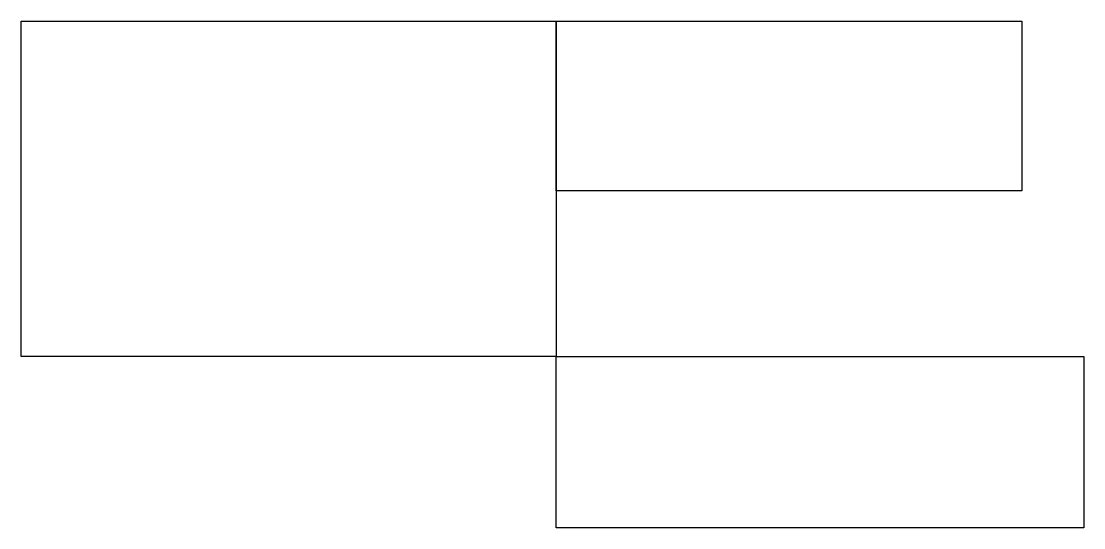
# Model space of a CAD drawing. Header units: millimetres. Extents: x 9 to 134, y -16 to 44.
import ezdxf

# ---------------------------------------------------------------- set-up
doc = ezdxf.new("R2010")
doc.units = ezdxf.units.MM
doc.layers.get('0').update_dxf_attribs({"lineweight": 25})

msp = doc.modelspace()

# ---------------------------------------------------------------- linework, layer by layer
for p, q in [((9.33, 43.8), (72.16, 43.8)), ((9.33, 4.4), (9.33, 43.8)), ((72.16, 43.8), (72.16, 4.4)), ((72.16, 43.8), (126.9, 43.8)), ((72.16, 23.89), (72.16, 43.8)), ((126.9, 43.8), (126.9, 23.89)), ((126.9, 23.89), (72.16, 23.89)), ((72.16, 4.4), (9.33, 4.4)), ((72.16, 4.4), (134.16, 4.4)), ((72.16, -15.71), (72.16, 4.4)), ((134.16, 4.4), (134.16, -15.71)), ((134.16, -15.71), (72.16, -15.71))]:
    msp.add_line(p, q)

doc.saveas('drawing.dxf')
